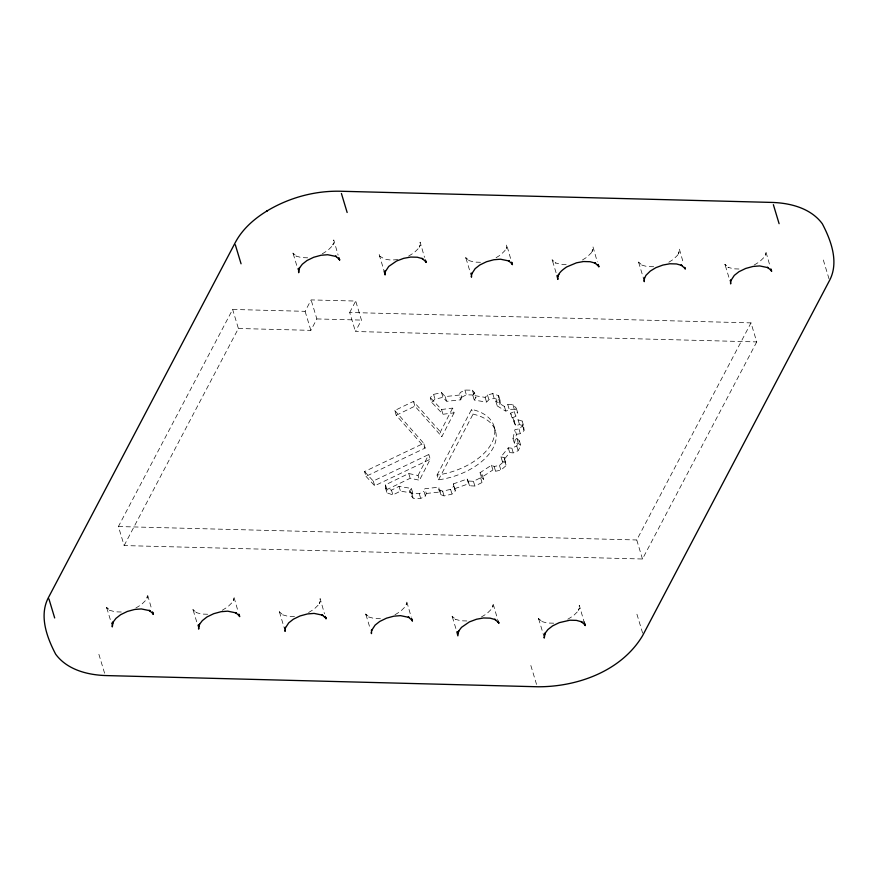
<?xml version="1.0" encoding="UTF-8"?>
<svg xmlns="http://www.w3.org/2000/svg" width="878" height="878" viewBox="0 0 878 878"><rect width="100%" height="100%" fill="white"/><g stroke="black" fill="none" stroke-linecap="round" stroke-linejoin="round"><path stroke-width="0.66" stroke-dasharray="4.39 3.29" d="M491.471 465.208L492.909 469.96L495.576 471.234L500.888 470.18L506.178 465.516L505.618 462.377L502.425 461.576L509.701 452.598L513.279 452.927L518.163 450.71L520.797 445.596L518.261 443.225L514.42 443.401L512.982 438.638L516.824 438.473L519.359 440.833L516.725 445.947L511.841 448.164L508.263 447.846L500.987 456.823L504.191 457.625L504.74 460.752L499.45 465.417L494.138 466.47L491.471 465.208L480.046 472.704L482.099 474.372L483.537 479.136L482.033 482.549L474.866 486.061L469.949 485.786L467.162 479.026L453.311 483.91L455.353 490.945L452.027 494.127L444.081 495.949L440.306 494.391L438.868 489.628L439.033 487.18L424.875 488.706L423.942 491.252L425.38 496.004L420.716 498.474L413.22 498.32L411.145 495.719L409.708 490.967L411.376 488.442L399.04 486.379L391.456 490.165L385.519 488.069L385.486 484.821L408.742 473.527L418.027 475.481L419.464 480.233L410.18 478.28L386.924 489.584L386.957 492.832L392.894 494.929L400.478 491.131L412.814 493.195L411.145 495.719M440.306 494.391L440.471 491.932L439.033 487.18M512.982 438.638L514.98 429.572L518.931 428.903L522.651 425.863L522.201 421.078L518.075 419.838L514.179 420.968L510.601 413.176L514.31 411.617L516.308 408.215L512.862 404.495L507.769 404.56L504.4 406.481L495.796 401.147L498.704 398.941L498.671 395.693L492.734 393.596L487.466 394.968L485.15 397.383L472.814 395.319L474.482 392.795L472.408 390.205L464.912 390.051L460.248 392.521L459.315 395.056L460.752 399.808L446.595 401.345L442.984 397.35L441.546 392.587L433.6 394.398L430.264 397.58L431.702 402.344L442.973 414.262L454.058 412.836L452.631 408.083L441.535 409.51L430.264 397.58M514.42 443.401L516.418 434.325L514.98 429.572M425.38 496.004L426.313 493.469L424.875 488.706M460.752 399.808L461.685 397.273L460.248 392.521M468.512 481.034L473.429 481.298L480.595 477.786L482.099 474.372M418.027 475.481L428.815 454.475L430.242 459.227L419.464 480.233M454.058 412.836L441.843 436.651L440.405 431.888L452.631 408.083M756.737 341.904L642.487 559.001L124.149 545.567L118.398 526.537L232.648 309.451L305.105 311.328L311.119 299.903L355.711 301.055L361.451 320.086L355.436 331.511L756.737 341.904L750.997 322.884L349.696 312.491L355.436 331.511M124.149 545.567L238.399 328.482L232.648 309.451M238.399 328.482L310.856 330.358L316.859 318.933L311.119 299.903M349.696 312.491L355.711 301.055M437.068 475.053L471.618 409.4L473.505 409.828A54.238 31.421 -16.8 0 1 491.702 443.16A54.238 31.421 -16.8 0 1 439.45 474.702L437.068 475.053L438.506 479.816L440.899 479.465A54.238 31.421 -16.8 0 0 493.14 447.923A54.238 31.421 -16.8 0 0 474.943 414.592L473.055 414.153L471.618 409.4M438.506 479.816L473.055 414.153M642.487 559.001L636.748 539.97L750.997 322.884M516.418 434.325L520.358 433.666L524.089 430.626L523.639 425.841L519.513 424.601L515.616 425.731L512.039 417.928L515.748 416.381L517.746 412.978L516.308 408.215M495.796 401.147L497.233 405.899L500.142 403.693L500.109 400.456L494.171 398.36L488.903 399.731L486.577 402.135L474.252 400.083L475.909 397.558L474.482 392.795M438.868 489.628L442.644 491.186L450.59 489.364L453.915 486.182L453.311 483.91M431.702 402.344L435.038 399.172L442.984 397.35M480.046 472.704L481.484 477.467L492.909 469.96M497.233 405.899L505.838 411.233L509.207 409.324L514.299 409.258L517.746 412.978M322.204 253.863L327.724 250.482L332.027 246.235L333.475 243.974L333.783 242.767L332.894 244.94L333.75 239.903L338.129 255.147M408.599 256.102L414.109 252.721L418.422 248.474L419.871 246.213L420.167 245.006L419.278 247.179L420.134 242.141L424.524 257.386M496.059 257.748L500.504 254.96L504.817 250.713L506.562 247.245L506.321 248.441L506.529 244.38L510.908 259.625M582.454 259.987L586.899 257.199L591.201 252.952L592.65 250.691L592.946 249.484L592.057 251.657L592.913 246.619L597.303 261.853M668.849 262.226L673.283 259.427L677.596 255.191L679.045 252.93L679.342 251.723L678.453 253.896L679.309 248.858L683.303 262.829M754.158 265.057L759.679 261.666L763.981 257.43L765.737 253.962L765.495 255.158L765.704 251.097L770.083 266.33M135.794 608.059L141.314 604.679L145.627 600.431L147.372 596.963L147.131 598.159L147.339 594.099L151.718 609.343M222.189 610.298L227.709 606.917L232.011 602.67L233.767 599.202L233.526 600.398L233.735 596.338L238.114 611.582M308.584 612.537L314.094 609.156L318.407 604.909L319.855 602.648L320.152 601.441L319.263 603.614L320.119 598.576L324.498 613.821M394.968 614.776L400.489 611.395L404.791 607.148L406.547 603.68L406.305 604.876L406.514 600.815L411.277 617.322M481.363 617.014L486.884 613.634L491.186 609.387L492.931 605.919L492.701 607.115L492.898 603.054L497.672 619.561M567.748 619.253L573.268 615.873L577.581 611.626L579.03 609.365L579.326 608.158L578.437 610.331L579.293 605.293L584.057 621.8M461.685 397.273L466.35 394.826L473.846 394.968L475.909 397.558M409.708 490.967L411.771 493.557L419.278 493.71L423.942 491.252M425.161 448.054L423.723 443.302L364.568 471.574L366.005 476.337L425.161 448.054L396.208 415.272L394.771 410.509L413.472 401.378L440.405 431.888M396.208 415.272L414.91 406.141L441.843 436.651M364.568 471.574L373.26 481.034L428.815 454.475M366.005 476.337L374.686 485.786L430.242 459.227M454.749 488.662L468.6 483.778L469.949 485.786M397.756 259.581L391.116 260.118L384.959 259.24L379.548 256.069L380.426 256.958L379.175 254.631L384.147 271.115M441.546 392.587L445.157 396.582L459.315 395.056M426.313 493.469L440.471 491.932M307.673 257.814L301.516 257.616L295.963 256.058L296.951 256.508L292.879 253.062L293.45 254.214L292.78 252.392L298.147 270.15M480.453 262.292L474.296 262.094L468.742 260.536L469.73 260.986L465.658 257.539L466.229 258.692L465.57 256.87L470.926 274.627M121.263 612.01L115.106 611.812L109.552 610.254L110.54 610.704L106.468 607.258L107.039 608.421L106.381 606.588L111.736 624.346M207.658 614.249L201.501 614.051L195.948 612.493L196.924 612.943L192.864 609.497L193.423 610.66L192.765 608.827L198.132 626.585M380.437 618.727L374.28 618.529L368.727 616.971L369.715 617.421L365.643 613.974L366.214 615.138L365.544 613.305L369.759 627.254M466.833 620.965L460.676 620.768L455.111 619.21L456.099 619.659L452.038 616.213L452.598 617.377L451.94 615.544L456.922 632.028M566.167 264.53L560.691 264.333L555.137 262.774L556.114 263.224L552.053 259.778L552.613 260.931L551.955 259.109L556.937 275.593M653.693 266.736L647.075 266.572L641.522 265.013L642.509 265.463L638.438 262.017L639.008 263.17L638.35 261.348L644.09 280.367M738.947 269.008L733.47 268.811L727.917 267.252L728.894 267.702L724.833 264.256L725.404 265.408L724.734 263.587L730.101 281.344M294.503 616.466L287.896 616.29L282.332 614.732L283.32 615.182L279.248 611.736L279.819 612.899L279.16 611.066L284.516 628.824M553.678 623.182L547.06 623.007L541.506 621.448L542.494 621.898L538.423 618.452L538.993 619.605L538.335 617.783L543.691 635.54M316.859 318.933L361.451 320.086M118.398 526.537L636.748 539.97M481.484 477.467L483.537 479.136M394.771 410.509L423.723 443.302M823.334 260.009L829.073 279.028M636.923 614.205L642.674 633.225M522.201 421.078L523.639 425.841M522.651 425.863L524.089 430.626M518.075 419.838L519.513 424.601M512.862 404.495L514.299 409.258M514.31 411.617L515.748 416.381M518.931 428.903L520.358 433.666M514.179 420.968L515.616 425.731M519.359 440.833L520.797 445.596M510.601 413.176L512.039 417.928M507.769 404.56L509.207 409.324M516.824 438.473L518.261 443.225M516.725 445.947L518.163 450.71M504.4 406.481L505.838 411.233M498.671 395.693L500.109 400.456M498.704 398.941L500.142 403.693M511.841 448.164L513.279 452.927M492.734 393.596L494.171 398.36M508.263 447.846L509.701 452.598M487.466 394.968L488.903 399.731M504.191 457.625L505.618 462.377M504.74 460.752L506.178 465.516M494.226 427.026L495.664 431.789M485.15 397.383L486.577 402.135M500.987 456.823L502.425 461.576M499.45 465.417L500.888 470.18M472.408 390.205L473.846 394.968M472.814 395.319L474.252 400.083M494.138 466.47L495.576 471.234M464.912 390.051L466.35 394.826M480.595 477.786L482.033 482.549M530.839 665.502L536.579 684.533M473.429 481.298L474.866 486.061M445.157 396.582L446.595 401.345M467.162 479.026L468.6 483.778M441.535 409.51L442.973 414.262M433.6 394.398L435.038 399.172M453.915 486.182L455.353 490.945M450.59 489.364L452.027 494.127M442.644 491.186L444.081 495.949M413.472 401.378L414.91 406.141M419.278 493.71L420.716 498.474M408.742 473.527L410.18 478.28M411.376 488.442L412.814 493.195M411.771 493.557L413.22 498.32M399.04 486.379L400.478 491.131M391.456 490.165L392.894 494.929M385.486 484.821L386.924 489.584M385.519 488.069L386.957 492.832M373.26 481.034L374.686 485.786M305.105 311.328L310.856 330.358M98.885 654.308L104.625 673.338"/><path stroke-width="1.32" d="M598.072 264.399L598.829 266.934L598.17 265.101L598.741 266.264L594.669 262.818L595.657 263.268L590.104 261.71L583.486 261.534L576.528 262.807L566.639 266.956C562.557 269.809 556.861 273.695 557.87 279.423L556.937 275.593M557.837 276.559L558.726 274.386L558.134 275.352M266.682 211.148C254.027 218.94 242.383 229.147 235.348 242.427L48.97 596.557C38.577 614.94 46.688 637.088 55.687 654.231C67.211 669.859 87.767 675.05 106.26 675.577L538.148 686.772C577.757 686.859 621.602 670.924 642.652 635.573L829.041 281.399C839.412 263.016 831.301 240.879 822.302 223.747C810.767 208.13 790.222 202.939 771.729 202.423L339.841 191.228C314.225 190.745 288.577 197.89 266.682 211.148L267.142 210.874M685.224 269.173L684.566 267.34L685.125 268.503L681.065 265.057L682.052 265.507L676.488 263.949L669.87 263.773L662.923 265.046L655.8 267.702L650.28 271.082L645.978 275.33L644.232 278.798L644.463 277.602L644.265 281.662L644.09 280.367M773.364 204.662L779.104 223.692M770.851 268.877L771.608 271.412L770.95 269.579L771.521 270.742L767.449 267.296L768.437 267.746L759.668 265.924L753.028 266.451L745.674 268.459L738.958 271.708L734.304 275.385L730.617 281.037L730.858 279.841L730.65 283.901L730.485 282.606M511.676 262.16L512.445 264.695L511.775 262.862L512.346 264.026L508.285 260.579L509.262 261.029L500.493 259.208L493.853 259.734L486.5 261.743L479.794 264.991L475.13 268.668L471.442 274.32L471.684 273.124L471.475 277.185L471.31 275.89M584.057 621.8L585.209 625.608L584.55 623.786L585.11 624.938L581.049 621.492L582.026 621.942L576.473 620.384L569.855 620.208L559.264 622.656L552.558 625.904L547.894 629.581L544.514 634.026L544.206 635.233L545.106 633.06L544.25 638.097L544.075 636.813M425.281 259.921L426.049 262.456L425.391 260.623L425.951 261.787L421.89 258.341L422.878 258.791L417.313 257.232L410.706 257.056L403.748 258.33L396.626 260.986L388.734 266.429L385.058 272.081L385.288 270.885L385.091 274.946L384.147 271.115M498.046 620.834L498.814 623.369L498.155 621.547L498.726 622.7L494.654 619.253L495.642 619.703L490.089 618.145L483.471 617.969L476.513 619.242L469.39 621.898L461.51 627.342L458.118 631.787L457.822 632.994L458.711 630.821L457.855 635.859L456.922 632.028M341.41 193.467L347.15 212.498M338.897 257.682L339.665 260.217L338.996 258.395L339.566 259.548L335.495 256.102L336.483 256.552L327.714 254.73L321.074 255.257L313.72 257.265L307.004 260.514L302.35 264.19L298.959 268.635L298.663 269.842L299.552 267.669L298.696 272.707L298.531 271.423M411.661 618.595L412.43 621.13L411.76 619.308L412.331 620.461L408.259 617.014L409.247 617.464L400.478 615.643L393.838 616.18L386.485 618.178L379.779 621.426L375.115 625.103L371.427 630.755L371.668 629.559L371.46 633.62L371.295 632.336M235.315 244.775L241.066 263.795M325.266 616.356L326.034 618.891L325.376 617.069L325.936 618.222L321.875 614.776L322.863 615.226L314.083 613.404L307.443 613.941L300.089 615.939L293.384 619.188L288.719 622.864L285.043 628.516L285.273 627.32L285.076 631.381L284.9 630.097M238.882 614.117L239.639 616.652L238.981 614.83L239.551 615.983L235.48 612.537L236.467 612.987L227.698 611.165L221.058 611.703L213.705 613.7L206.988 616.949L202.335 620.625L198.944 625.07L198.647 626.277L199.536 624.104L198.68 629.142L198.516 627.858M152.487 611.878L153.255 614.413L152.596 612.592L153.156 613.744L149.095 610.298L150.072 610.748L141.303 608.926L134.663 609.464L127.31 611.461L120.604 614.71L115.94 618.386L112.56 622.831L112.263 624.038L113.152 621.865L112.296 626.903L112.121 625.619M48.938 598.928L54.677 617.958"/></g></svg>
